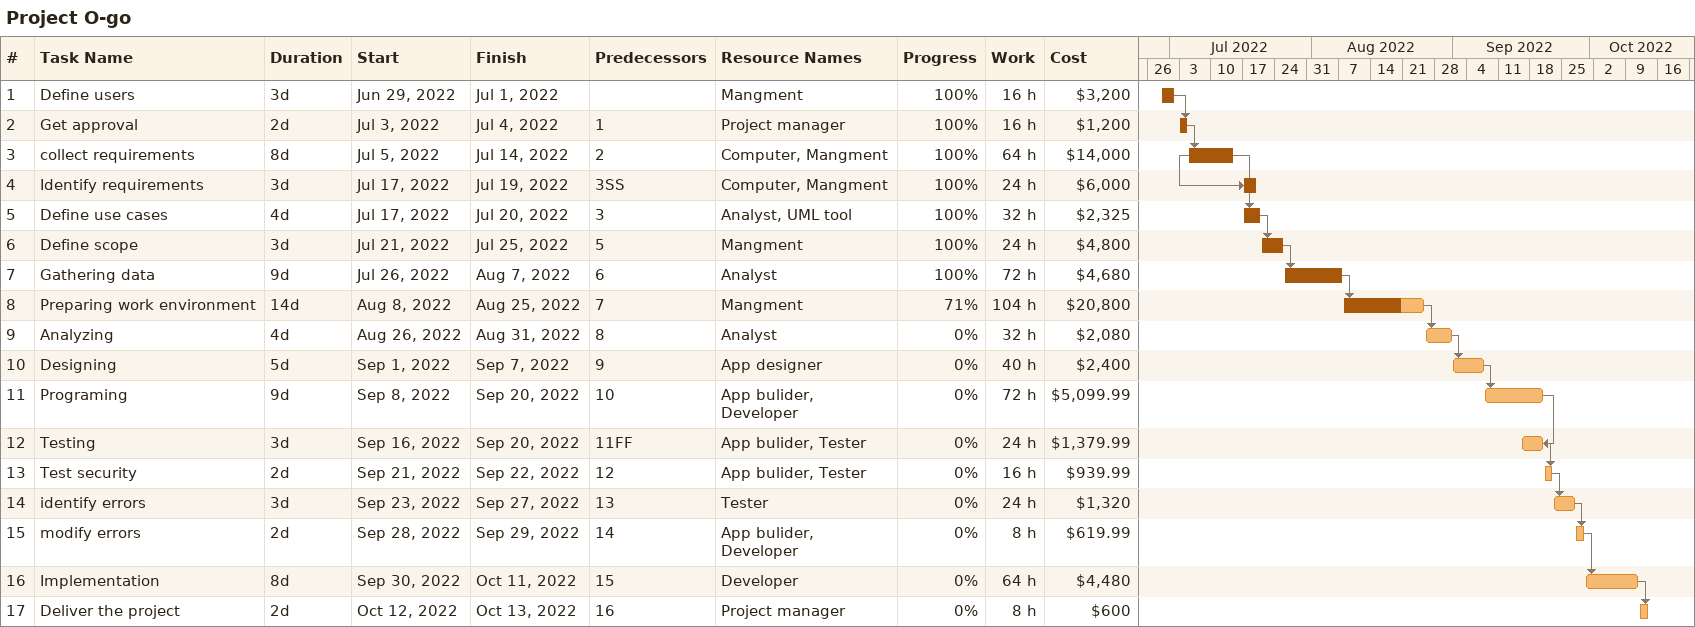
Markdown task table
Project O-go

| ID | Task | Duration | Start | Finish | Predecessors | Resources | % complete | Work (h) | Cost ($) |
|---|---|---|---|---|---|---|---|---|---|
| 1 | Define users | 3d | 2022-06-29 | 2022-07-01 |  | Mangment | 100 | 16 | 3200 |
| 2 | Get approval | 2d | 2022-07-03 | 2022-07-04 | 1 | Project manager | 100 | 16 | 1200 |
| 3 | collect requirements | 8d | 2022-07-05 | 2022-07-14 | 2 | Computer, Mangment | 100 | 64 | 14000 |
| 4 | Identify requirements | 3d | 2022-07-17 | 2022-07-19 | 3SS | Computer, Mangment | 100 | 24 | 6000 |
| 5 | Define use cases | 4d | 2022-07-17 | 2022-07-20 | 3 | Analyst, UML tool | 100 | 32 | 2325 |
| 6 | Define scope | 3d | 2022-07-21 | 2022-07-25 | 5 | Mangment | 100 | 24 | 4800 |
| 7 | Gathering data | 9d | 2022-07-26 | 2022-08-07 | 6 | Analyst | 100 | 72 | 4680 |
| 8 | Preparing work environment | 14d | 2022-08-08 | 2022-08-25 | 7 | Mangment | 71 | 104 | 20800 |
| 9 | Analyzing | 4d | 2022-08-26 | 2022-08-31 | 8 | Analyst | 0 | 32 | 2080 |
| 10 | Designing | 5d | 2022-09-01 | 2022-09-07 | 9 | App designer | 0 | 40 | 2400 |
| 11 | Programing | 9d | 2022-09-08 | 2022-09-20 | 10 | App bulider, Developer | 0 | 72 | 5099.99 |
| 12 | Testing | 3d | 2022-09-16 | 2022-09-20 | 11FF | App bulider, Tester | 0 | 24 | 1379.99 |
| 13 | Test security | 2d | 2022-09-21 | 2022-09-22 | 12 | App bulider, Tester | 0 | 16 | 939.99 |
| 14 | identify errors | 3d | 2022-09-23 | 2022-09-27 | 13 | Tester | 0 | 24 | 1320 |
| 15 | modify errors | 2d | 2022-09-28 | 2022-09-29 | 14 | App bulider, Developer | 0 | 8 | 619.99 |
| 16 | Implementation | 8d | 2022-09-30 | 2022-10-11 | 15 | Developer | 0 | 64 | 4480 |
| 17 | Deliver the project | 2d | 2022-10-12 | 2022-10-13 | 16 | Project manager | 0 | 8 | 600 |
